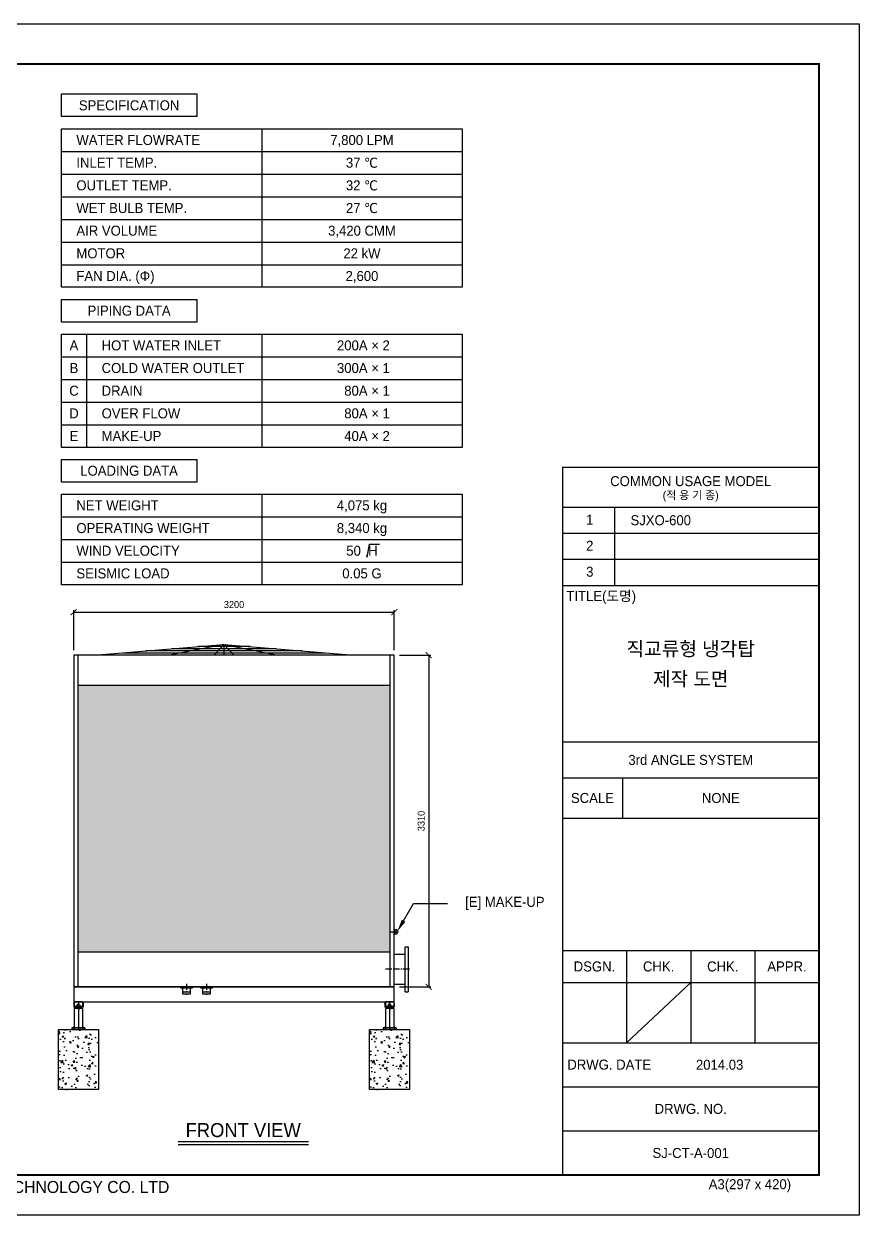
# Model space of a CAD drawing. Header units: millimetres. Extents: x 0 to 16815, y 0 to 11890.
# Drawn here: x 8477 to 16815, y 0 to 11890 of the extents above; entities that cross this region are included whole.
import ezdxf
from ezdxf.enums import TextEntityAlignment as Align

# ---------------------------------------------------------------- set-up
doc = ezdxf.new("R2010")
doc.units = ezdxf.units.MM
doc.linetypes.add('CENTER', pattern=[2, 1.25, -0.25, 0.25, -0.25])
doc.layers.get('DEFPOINTS').update_dxf_attribs({"color": 143})
for name, color, linetype in [('CENTER', 1, 'CENTER'), ('냉각탑_box', 1, 'Continuous'), ('냉각탑_dim', 1, 'Continuous'), ('냉각탑_form', 1, 'Continuous'), ('냉각탑_text', 3, 'Continuous')]:
    doc.layers.add(name, color=color, linetype=linetype)
doc.styles.add('HY울릉도L', font='')
doc.styles.add('돋움', font='')
doc.styles.get('HY울릉도L').set_extended_font_data('HY울릉도L')
doc.styles.get('돋움').set_extended_font_data('Dotum')
doc.dimstyles.new('성지DIM', dxfattribs={"dimtxt": 3.5, "dimasz": 3, "dimexe": 1, "dimexo": 2.5, "dimgap": 2, "dimtad": 1, "dimdec": 0, "dimzin": 3, "dimdsep": 46, "dimtxsty": 'HY울릉도L', "dimblk": 'ARCHTICK', "dimcen": -2, "dimclrd": 256, "dimclre": 256, "dimclrt": 7, "dimadec": 0, "dimazin": 0, "dimtfac": 1, "dimtdec": 0, "dimtofl": 0, "dimtmove": 0, "dimatfit": 3, "dimfxl": 0, "dimtolj": 1, "dimtzin": 0, "dimlwe": -1, "dimarcsym": 0})

# ---------------------------------------------------------------- blocks, each defined once
blk = doc.blocks.new('냉각탑form')
at = {"layer": 'DEFPOINTS'}
blk.add_lwpolyline([(0, 297.07), (420.1, 297.07), (420.1, 0), (0, 0)], close=True, dxfattribs=at)
at = {"layer": '냉각탑_form'}
for p, q in [((346.08, 186.55), (346.08, 10)), ((346.08, 186.55), (410.1, 186.55)), ((346.08, 186.55), (410.1, 186.55)), ((346.08, 176.54), (410.1, 176.54)), ((359.09, 176.54), (359.09, 157.04)), ((346.08, 170.04), (410.1, 170.04)), ((346.08, 163.54), (410.1, 163.54)), ((346.08, 157.04), (410.1, 157.04)), ((346.08, 157.04), (410.1, 157.04)), ((346.08, 118.03), (410.1, 118.03)), ((346.08, 109.03), (410.1, 109.03)), ((361.09, 109.03), (361.09, 99.02)), ((346.08, 99.02), (410.1, 99.02)), ((346.08, 66.02), (410.1, 66.02)), ((362.09, 66.02), (362.09, 43.01)), ((378.09, 66.02), (378.09, 43.01)), ((394.1, 66.02), (394.1, 43.01)), ((346.08, 58.01), (410.1, 58.01)), ((378.09, 58.01), (362.09, 43.01)), ((346.08, 43.01), (410.1, 43.01)), ((346.08, 32.01), (410.1, 32.01)), ((346.08, 21.01), (410.1, 21.01))]:
    blk.add_line(p, q, dxfattribs=at)
at = {"layer": '냉각탑_form', "const_width": 0.5}
blk.add_lwpolyline([(10, 287.07), (10, 10), (410.1, 10), (410.1, 287.07)], close=True, dxfattribs=at)
at = {"layer": '냉각탑_form', "style": '돋움'}
for s, height, p in [('COMMON USAGE MODEL', 2.5006, (378.09, 183.04)), ('(적 용 기 종)', 2, (378.09, 179.54)), ('3rd ANGLE SYSTEM', 2.5006, (378.09, 113.53)), ('SCALE', 2.501, (353.59, 104.03)), ('DSGN.', 2.501, (354.09, 62.02)), ('CHK.', 2.501, (370.09, 62.02)), ('CHK.', 2.501, (386.09, 62.02)), ('APPR.', 2.501, (402.1, 62.02)), ('DRWG. NO.', 2.501, (378.09, 26.51))]:
    blk.add_text(s, height=height, dxfattribs=at).set_placement(p, align=Align.MIDDLE_CENTER)
for s, height, p in [('1', 2.5, (352.02, 172.2)), ('2', 2.5, (352.02, 165.7)), ('3', 2.5, (352.02, 159.2)), ('TITLE(도명)', 2.501, (347.09, 153.14)), ('DRWG. DATE', 2.501, (347.32, 36.29)), ('A3(297 x 420)', 2.5006, (382.58, 6.47)), ('SUNG JI AIR-CONDITIONING TECHNOLOGY CO. LTD', 3.0007, (149.5, 5.53))]:
    blk.add_text(s, height=height, dxfattribs=at).set_placement(p)
blk = doc.blocks.new('A$C6ABE2FCF')
for p, q in [((18, 284), (18, 231)), ((18, 284), (112, 284)), ((112, 281), (18, 281)), ((18, 268), (18, 271)), ((23, 281), (23, 236)), ((102, 284), (28, 284)), ((47, 246), (47, 236)), ((52, 249), (78, 249)), ((56, 246), (56, 236)), ((59, 249), (59, 263)), ((59, 249), (59, 263)), ((59, 263), (72, 263)), ((60, 263), (60, 249)), ((71, 263), (71, 249)), ((72, 249), (72, 263)), ((72, 249), (72, 263)), ((74, 246), (74, 236)), ((83, 246), (83, 236)), ((107, 281), (107, 236)), ((112, 268), (112, 284)), ((112, 268), (112, 231)), ((112, 231), (18, 231)), ((107, 236), (23, 236)), ((107, 218), (23, 218)), ((23, 218), (23, 23)), ((65, 236), (47, 236)), ((47, 228), (47, 218)), ((65, 218), (47, 218)), ((73, 236), (52, 236)), ((52, 231), (78, 231)), ((73, 218), (52, 218)), ((56, 228), (56, 218)), ((59, 218), (59, 231)), ((59, 231), (59, 218)), ((59, 218), (59, 231)), ((65, 236), (82, 236)), ((65, 236), (83, 236)), ((65, 218), (65, 23)), ((65, 218), (82, 218)), ((65, 218), (83, 218)), ((71, 218), (71, 231)), ((71, 231), (71, 218)), ((71, 218), (71, 231)), ((74, 228), (74, 218)), ((83, 228), (83, 218)), ((107, 218), (107, 23)), ((130, 23), (0, 23)), ((0, 23), (0, 9)), ((130, 9), (0, 9)), ((130, 23), (130, 9))]:
    blk.add_line(p, q)
for centre, radius, start, end in [((52, 245), 4.38, 17.2184, 162.7816), ((65, 234), 15, 90.4828, 127.3884), ((65, 234), 15, 52.6116, 89.5172), ((78, 245), 4.38, 17.2184, 162.7816), ((52, 227), 4.38, 17.2184, 162.7816), ((65, 216), 15, 90.4828, 127.3884), ((65, 216), 15, 52.6116, 89.5172), ((78, 227), 4.38, 17.2184, 162.7816)]:
    blk.add_arc(centre, radius, start, end)
at = {"layer": 'CENTER'}
for p, q in [((65, 279), (65, 0)), ((20, 39), (20, 0)), ((110, 39), (110, 0))]:
    blk.add_line(p, q, dxfattribs=at)
blk = doc.blocks.new('A$C036B6841')
at = {"color": 3}
for p, q in [((0, 0), (650, 53.1)), ((1153, 10.6), (147, 10.6)), ((1040, 21.2), (260, 21.2)), ((650, 53.1), (379, 0)), ((910, 31.8), (390, 31.8)), ((780, 42.4), (520, 42.4)), ((650, 53.1), (601.1, 0)), ((650, 53.1), (1300, 0)), ((650, 53.1), (698.9, 0)), ((650, 53.1), (921, 0))]:
    blk.add_line(p, q, dxfattribs=at)
at = {"layer": 'DEFPOINTS'}
blk.add_line((650, 53.1), (650, 0), dxfattribs=at)
blk = doc.blocks.new('_ArchTick')
at = {"color": 0, "linetype": 'ByBlock', "const_width": 0.15}
blk.add_lwpolyline([(-0.5, -0.5), (0.5, 0.5)], dxfattribs=at)
blk = doc.blocks.new('*D23')
at = {"layer": 'DEFPOINTS', "color": 0, "transparency": 16777216}
for p in [(12175, 6019), (8975, 5589), (12175, 5589)]:
    blk.add_point(p, dxfattribs=at)
at = {"layer": '냉각탑_dim', "transparency": 16777216}
for p, q in [((8975, 5639), (8975, 6039)), ((12175, 5639), (12175, 6039))]:
    blk.add_line(p, q, dxfattribs=at)
at = {"layer": '냉각탑_dim', "lineweight": -2, "transparency": 16777216}
blk.add_line((8975, 6019), (12175, 6019), dxfattribs=at)
at = {"layer": '냉각탑_dim', "lineweight": -2, "transparency": 16777216, "xscale": 60, "yscale": 60, "zscale": 60, "rotation": 180}
blk.add_blockref('_ArchTick', (8975, 6019), dxfattribs=at)
at = {"layer": '냉각탑_dim', "lineweight": -2, "transparency": 16777216, "xscale": 60, "yscale": 60, "zscale": 60}
blk.add_blockref('_ArchTick', (12175, 6019), dxfattribs=at)
at = {"layer": '냉각탑_dim', "color": 7, "transparency": 16777216, "insert": (10575, 6094), "char_height": 70, "attachment_point": 5, "style": 'HY울릉도L'}
blk.add_mtext('\\A1;3200', dxfattribs=at)
blk = doc.blocks.new('*D24')
at = {"layer": 'DEFPOINTS', "color": 0, "transparency": 16777216}
for p in [(12175, 5589), (12175, 2279), (12518, 2279)]:
    blk.add_point(p, dxfattribs=at)
at = {"layer": '냉각탑_dim', "transparency": 16777216}
for p, q in [((12225, 5589), (12538, 5589)), ((12225, 2279), (12538, 2279))]:
    blk.add_line(p, q, dxfattribs=at)
at = {"layer": '냉각탑_dim', "lineweight": -2, "transparency": 16777216}
blk.add_line((12518, 5589), (12518, 2279), dxfattribs=at)
at = {"layer": '냉각탑_dim', "lineweight": -2, "transparency": 16777216, "xscale": 60, "yscale": 60, "zscale": 60}
for p, rotation in [((12518, 5589), 90), ((12518, 2279), 270)]:
    blk.add_blockref('_ArchTick', p, dxfattribs=dict(at, rotation=rotation))
at = {"layer": '냉각탑_dim', "color": 7, "transparency": 16777216, "insert": (12443, 3934), "char_height": 70, "attachment_point": 5, "rotation": 90, "style": 'HY울릉도L'}
blk.add_mtext('\\A1;3310', dxfattribs=at)

msp = doc.modelspace()

# ---------------------------------------------------------------- hatches: boundary and pattern name
h = msp.add_hatch()
h.set_pattern_fill('HONEY', color=1, scale=7.6, angle=90)
h.set_pattern_definition([(90, (-17695.27, 14674.604), (-20.897193, 36.195), [24.13, -48.26]), (210, (-17695.27, 14674.604), (-20.897193, -36.195), [24.13, -48.26]), (150, (-17695.27, 14674.604), (-41.794386, 8e-08), [-48.26, 24.13])])
h.paths.add_polyline_path([(12134.6, 5289.5), (9014.6, 5289.5), (9014.6, 2629.5), (12134.6, 2629.5)])
h = msp.add_hatch()
h.set_pattern_fill('AR-CONC', color=8)
h.set_pattern_definition([(50, (-39515.58, -3816.1), (182.18467, -15.9391), [19.05, -209.55]), (355, (-39515.58, -3816.1), (-35.2434, 191.05685), [15.24, -167.6406]), (100.45144, (-39500.4, -3817.43), (146.94125, 175.11775), [16.19, -178.09024]), (46.1842, (-39515.58, -3765.3), (271.079, -42.0423), [28.575, -314.325]), (96.63556, (-39493, -3768.8), (237.4041, 247.4261), [24.285, -267.1356]), (351.18415, (-39515.58, -3765.3), (237.4041, 247.4261), [22.86, -251.4597]), (21, (-39490.18, -3778), (151.6144, -102.2652), [19.05, -209.55]), (326, (-39490.18, -3778), (61.802, 184.188), [15.24, -167.64]), (71.45144, (-39477.55, -3786.53), (213.4164, 81.9228), [16.19, -178.08994]), (37.5, (-39515.58, -3816.105), (3.0886, 84.55504), [0, -165.608, 0, -170.18, 0, -168.275]), (7.5, (-39515.58, -3816.105), (66.81966, 100.18057), [0, -97.028, 0, -161.798, 0, -64.135]), (327.5, (-39572.225, -3816.105), (135.590595, -5.72874), [0, -63.5, 0, -198.12, 0, -262.89]), (317.5, (-39597.62, -3816.1), (148.12918, 25.4265), [0, -82.55, 0, -131.572, 0, -186.69])])
h.paths.add_polyline_path([(9221.5, 1854.5), (8821.5, 1854.5), (8821.5, 1254.5), (9221.5, 1254.5)])
h = msp.add_hatch()
h.set_pattern_fill('AR-CONC', color=8)
h.set_pattern_definition([(50, (-36409.37, -3816.1), (182.18467, -15.9391), [19.05, -209.55]), (355, (-36409.37, -3816.1), (-35.2434, 191.05685), [15.24, -167.6406]), (100.45144, (-36394.2, -3817.43), (146.94125, 175.11775), [16.19, -178.09024]), (46.1842, (-36409.37, -3765.3), (271.079, -42.0423), [28.575, -314.325]), (96.63556, (-36386.78, -3768.8), (237.4041, 247.4261), [24.285, -267.1356]), (351.18415, (-36409.37, -3765.3), (237.4041, 247.4261), [22.86, -251.4597]), (21, (-36383.97, -3778), (151.6144, -102.2652), [19.05, -209.55]), (326, (-36383.97, -3778), (61.802, 184.188), [15.24, -167.64]), (71.45144, (-36371.34, -3786.53), (213.4164, 81.9228), [16.19, -178.08994]), (37.5, (-36409.373, -3816.105), (3.0886, 84.55504), [0, -165.608, 0, -170.18, 0, -168.275]), (7.5, (-36409.37, -3816.105), (66.81966, 100.18057), [0, -97.028, 0, -161.798, 0, -64.135]), (327.5, (-36466.015, -3816.105), (135.590595, -5.72874), [0, -63.5, 0, -198.12, 0, -262.89]), (317.5, (-36491.42, -3816.1), (148.12918, 25.4265), [0, -82.55, 0, -131.572, 0, -186.69])])
h.paths.add_polyline_path([(12327.7, 1854.5), (11927.7, 1854.5), (11927.7, 1254.5), (12327.7, 1254.5)])

# ---------------------------------------------------------------- linework, layer by layer
at = {"color": 3}
for p, q in [((9014.6, 5589.5), (9014.6, 2279.5)), ((12134.6, 2279.5), (12134.6, 5589.5)), ((9014.6, 5289.5), (12134.6, 5289.5)), ((12204.6, 2849.5), (12174.6, 2849.5)), ((12174.6, 2809.5), (12204.6, 2809.5)), ((12184.6, 2809.5), (12184.6, 2849.5)), ((12204.6, 2809.5), (12204.6, 2849.5)), ((9014.6, 2629.5), (12134.6, 2629.5)), ((12284.6, 2229.5), (12284.6, 2679.5)), ((12284.6, 2679.5), (12314.6, 2679.5)), ((12314.6, 2679.5), (12314.6, 2229.5)), ((12174.6, 2604.5), (12284.6, 2604.5)), ((12174.6, 2304.5), (12284.6, 2304.5)), ((10059.6, 2229.5), (10139.6, 2229.5)), ((10259.6, 2229.5), (10339.6, 2229.5)), ((12284.6, 2229.5), (12314.6, 2229.5))]:
    msp.add_line(p, q, dxfattribs=at)
at = {"color": 1}
for p, q in [((10016.8, 734.5), (11316.8, 734.5)), ((10016.8, 704.5), (11316.8, 704.5))]:
    msp.add_line(p, q, dxfattribs=at)
at = {"color": 3}
for points in [[(8974.6, 5589.5), (8974.6, 2279.5), (12174.6, 2279.5), (12174.6, 5589.5)], [(10039.6, 2279.5), (10039.6, 2269.5), (10159.6, 2269.5), (10159.6, 2279.5)], [(10059.6, 2269.5), (10059.6, 2209.5), (10139.6, 2209.5), (10139.6, 2269.5)], [(10239.6, 2279.5), (10239.6, 2269.5), (10359.6, 2269.5), (10359.6, 2279.5)], [(10259.6, 2269.5), (10259.6, 2209.5), (10339.6, 2209.5), (10339.6, 2269.5)]]:
    msp.add_lwpolyline(points, close=True, dxfattribs=at)
at = {"color": 4}
msp.add_lwpolyline([(8974.6, 2279.5), (8974.6, 2129.5), (12174.6, 2129.5), (12174.6, 2279.5)], close=True, dxfattribs=at)
at = {"color": 8}
for points in [[(9221.5, 1254.5), (8821.5, 1254.5), (8821.5, 1854.5), (9221.5, 1854.5)], [(12327.7, 1254.5), (11927.7, 1254.5), (11927.7, 1854.5), (12327.7, 1854.5)]]:
    msp.add_lwpolyline(points, close=True, dxfattribs=at)
at = {"layer": 'CENTER', "linetype": 'CENTER', "ltscale": 50}
for p, q in [((12130.6, 2829.5), (12218.6, 2829.5)), ((12326.7, 2454.5), (12086.7, 2454.5)), ((10099.6, 2310.3), (10099.6, 2198.7)), ((10299.6, 2310.3), (10299.6, 2198.7))]:
    msp.add_line(p, q, dxfattribs=at)
at = {"layer": '냉각탑_box'}
for p, q in [((10851.8, 10843.9), (10851.8, 9260.5)), ((8851.5, 10617.7), (12852.2, 10617.7)), ((8851.5, 10391.5), (12852.2, 10391.5)), ((8851.5, 10165.3), (12852.2, 10165.3)), ((8851.5, 9939.1), (12852.2, 9939.1)), ((8851.5, 9712.9), (12852.2, 9712.9)), ((8851.5, 9486.7), (12852.2, 9486.7)), ((9103.6, 8794.3), (9103.6, 7663.4)), ((10851.8, 8794.3), (10851.8, 7663.4)), ((8851.5, 8568.1), (12852.2, 8568.1)), ((8851.5, 8342), (12852.2, 8342)), ((8851.5, 8115.8), (12852.2, 8115.8)), ((8851.5, 7889.6), (12852.2, 7889.6)), ((10851.8, 7197.2), (10851.8, 6292.4)), ((8851.5, 6971), (12852.2, 6971)), ((8851.5, 6744.8), (12852.2, 6744.8)), ((8851.5, 6518.6), (12852.2, 6518.6))]:
    msp.add_line(p, q, dxfattribs=at)
for points in [[(8851.5, 11190.1), (10203.7, 11190.1), (10203.7, 10963.9), (8851.5, 10963.9)], [(8851.5, 10843.9), (12852.2, 10843.9), (12852.2, 9260.5), (8851.5, 9260.5)], [(8851.5, 9140.5), (10203.7, 9140.5), (10203.7, 8914.3), (8851.5, 8914.3)], [(8851.5, 8794.3), (12852.2, 8794.3), (12852.2, 7663.4), (8851.5, 7663.4)], [(8851.5, 7543.4), (10203.7, 7543.4), (10203.7, 7317.2), (8851.5, 7317.2)], [(8851.5, 7197.2), (12852.2, 7197.2), (12852.2, 6292.4), (8851.5, 6292.4)]]:
    msp.add_lwpolyline(points, close=True, dxfattribs=at)
at = {"layer": '냉각탑_dim', "linetype": 'ByBlock', "lineweight": -2}
for p, q in [((12267.1, 2937.7), (12366.2, 3109.4)), ((12366.2, 3109.4), (12704.6, 3109.4))]:
    msp.add_line(p, q, dxfattribs=at)
at = {"layer": '냉각탑_dim'}
msp.add_solid([(12285.1, 2927.3), (12204.6, 2829.5), (12249, 2948.1)], dxfattribs=at)
at = {"layer": '냉각탑_text'}
msp.add_lwpolyline([(11892.6, 6587.6), (11904.8, 6567.8), (11927.1, 6695.6), (12027.1, 6695.6)], dxfattribs=at)

# ---------------------------------------------------------------- block references
at = {"xscale": 2, "yscale": 2, "zscale": 2}
msp.add_blockref('A$C036B6841', (9174.6, 5589.5), dxfattribs=at)
for p in [(8956.5, 1845.2), (12062.7, 1845.2)]:
    msp.add_blockref('A$C6ABE2FCF', p)
at = {"layer": '냉각탑_form', "xscale": 40.02539682539683, "yscale": 40.02539682539683, "zscale": 40.02539682539683}
msp.add_blockref('냉각탑form', (0, 0), dxfattribs=at)

# ---------------------------------------------------------------- texts
at = {"layer": '냉각탑_text', "style": '돋움'}
for s, height, p in [('SPECIFICATION', 100, (9527.6, 11077)), ('7,800 LPM', 100, (11852, 10730.8)), ('37 ℃', 100, (11852, 10504.6)), ('32 ℃', 100, (11852, 10278.4)), ('27 ℃', 100, (11852, 10052.2)), ('3,420 CMM', 100, (11852, 9826)), ('22 kW', 100, (11852, 9599.8)), ('2,600', 100, (11852, 9373.6)), ('PIPING DATA', 100, (9527.6, 9027.4)), ('A', 100, (8977.6, 8681.2)), ('B', 100, (8977.6, 8455.1)), ('C', 100, (8977.6, 8228.9)), ('D', 100, (8977.6, 8002.7)), ('E', 100, (8977.6, 7776.5)), ('LOADING DATA', 100, (9527.6, 7430.3)), ('4,075 kg', 100, (11852, 7084.1)), ('8,340 kg', 100, (11852, 6857.9)), ('50  H', 100, (11852, 6631.7)), ('0.05 G', 100, (11852, 6405.5)), ('직교류형 냉각탑', 140, (15133.3, 5652.4)), ('제작 도면', 140, (15133.3, 5352.2)), ('NONE', 100, (15433.6, 4163.7)), ('FRONT VIEW', 140, (10666.8, 849.3)), ('SJ-CT-A-001', 100, (15133.3, 620.5))]:
    msp.add_text(s, height=height, dxfattribs=at).set_placement(p, align=Align.MIDDLE_CENTER)
for s, p in [('WATER FLOWRATE', (9001.5, 10730.8)), ('INLET TEMP.', (9001.5, 10504.6)), ('OUTLET TEMP.', (9001.5, 10278.4)), ('WET BULB TEMP.', (9001.5, 10052.2)), ('AIR VOLUME', (9001.5, 9826)), ('MOTOR', (9001.5, 9599.8)), ('FAN DIA. (Φ)', (9001.5, 9373.6)), ('HOT WATER INLET', (9253.6, 8681.2)), ('COLD WATER OUTLET', (9253.6, 8455.1)), ('DRAIN', (9253.6, 8228.9)), ('OVER FLOW', (9253.6, 8002.7)), ('MAKE-UP', (9253.6, 7776.5)), ('NET WEIGHT', (9001.5, 7084.1)), ('OPERATING WEIGHT', (9001.5, 6857.9)), ('SJXO-600', (14532.6, 6936.1)), ('WIND VELOCITY', (9001.5, 6631.7)), ('SEISMIC LOAD', (9001.5, 6405.5)), ('2014.03', (15185.5, 1501.3))]:
    msp.add_text(s, height=100, dxfattribs=at).set_placement(p, align=Align.MIDDLE_LEFT)
for s, p in [('200A × 2', (12130, 8681.2)), ('300A × 1', (12130, 8455.1)), ('80A × 1', (12130, 8228.9)), ('80A × 1', (12130, 8002.7)), ('40A × 2', (12130, 7776.5)), ('[E] MAKE-UP', (13674.7, 3127.3))]:
    msp.add_text(s, height=100, dxfattribs=at).set_placement(p, align=Align.MIDDLE_RIGHT)

# ---------------------------------------------------------------- dimensions: what is measured, and where the dimension line sits
at = {"layer": '냉각탑_dim'}
dim = msp.add_linear_dim(base=(12174.6, 6019.4), p1=(8974.6, 5589.5), p2=(12174.6, 5589.5), dimstyle='성지DIM', override={"dimscale": 20, "dimtmove": 2}, dxfattribs=at)
dim.commit()
dim.dimension.update_dxf_attribs({"geometry": '*D23', "text_midpoint": (10574.6, 6094.4)})
dim = msp.add_linear_dim(base=(12518.3, 2279.5), p1=(12174.6, 5589.5), p2=(12174.6, 2279.5), angle=90, dimstyle='성지DIM', override={"dimscale": 20, "dimtmove": 2}, dxfattribs=at)
dim.commit()
dim.dimension.update_dxf_attribs({"geometry": '*D24', "text_midpoint": (12443.3, 3934.5)})

doc.saveas('drawing.dxf')
